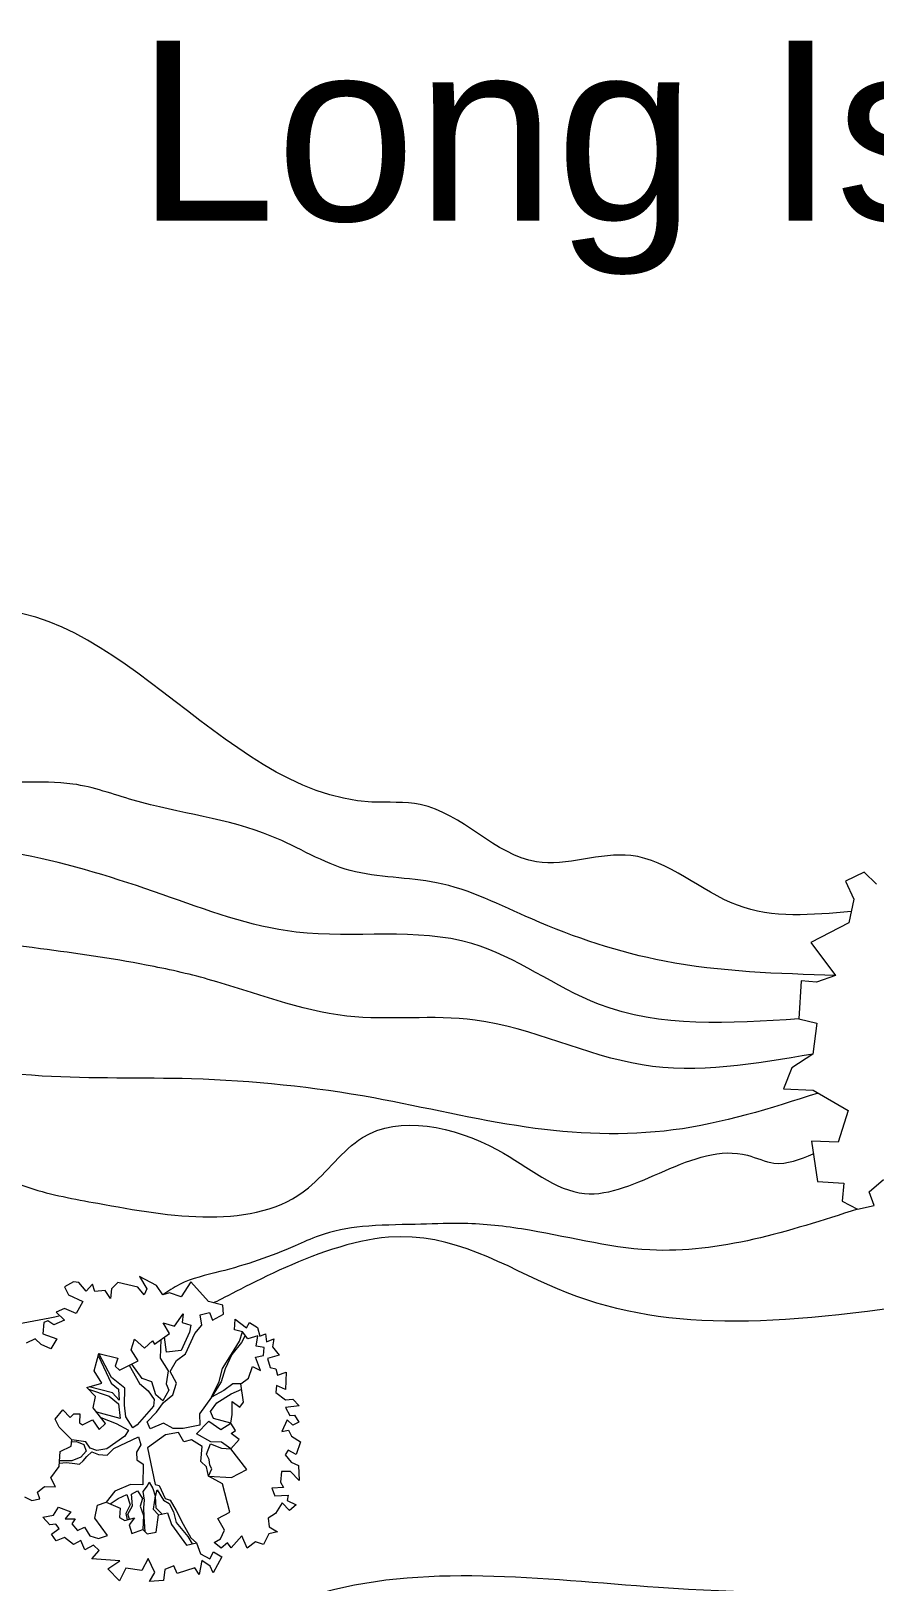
# Model space of a CAD drawing. Header units: inches. Extents: x 0 to 4169, y -2 to 2776.
# Drawn here: x 1382 to 1935, y 1321 to 2338 of the extents above; entities that cross this region are included whole.
import ezdxf

# ---------------------------------------------------------------- set-up
doc = ezdxf.new("R2010")
doc.units = ezdxf.units.IN
doc.header["$MEASUREMENT"] = 0
doc.layers.add('ceco.net 442 Smith House site plan', color=9, linetype='Continuous', lineweight=15)
doc.layers.add('ceco.net Smith House text', color=7, linetype='Continuous', lineweight=15)
doc.styles.add('ceco.net', font='arial.ttf', dxfattribs={"height": 300})

msp = doc.modelspace()

# ---------------------------------------------------------------- linework, layer by layer
at = {"layer": 'ceco.net 442 Smith House site plan'}
for p, q in [((1928, 1786.5), (1915.8, 1780.6)), ((1915.8, 1780.6), (1921.3, 1769)), ((1936.1, 1778.8), (1928, 1786.5)), ((1921.3, 1769), (1918, 1753.4)), ((1918, 1753.4), (1893.1, 1740.4)), ((1893.1, 1740.4), (1909.3, 1718.9)), ((1886.7, 1715.4), (1885.3, 1690.4)), ((1896.8, 1714.5), (1886.7, 1715.4)), ((1909.3, 1718.9), (1896.8, 1714.5)), ((1885.3, 1690.4), (1897.1, 1687.5)), ((1897.1, 1687.5), (1894.4, 1667.3)), ((1880.6, 1658.3), (1875.1, 1644.4)), ((1894.4, 1667.3), (1880.6, 1658.3)), ((1875.1, 1644.4), (1894.6, 1643.6)), ((1894.6, 1643.6), (1917.5, 1630.3)), ((1917.5, 1630.3), (1911, 1609.6)), ((1911, 1609.6), (1893.4, 1610.2)), ((1893.4, 1610.2), (1897.5, 1583.8)), ((1897.5, 1583.8), (1914.6, 1582.7)), ((1914.6, 1582.7), (1913.5, 1570.8)), ((1931.3, 1577), (1940.8, 1585)), ((1934.6, 1567.9), (1931.3, 1577)), ((1913.5, 1570.8), (1923.7, 1565.6)), ((1923.7, 1565.6), (1934.6, 1567.9)), ((1409.6, 1517.8), (1403.8, 1514.6)), ((1413.2, 1517.5), (1409.6, 1517.8)), ((1418, 1511.7), (1413.2, 1517.5)), ((1422, 1516.3), (1418, 1511.7)), ((1423.5, 1511.5), (1422, 1516.3)), ((1438.6, 1517.5), (1434.6, 1513.3)), ((1451.7, 1514.5), (1438.6, 1517.5)), ((1464, 1515.4), (1452.8, 1521.5)), ((1452.8, 1521.5), (1457.6, 1513.3)), ((1486.6, 1517.8), (1480.3, 1508.1)), ((1498.1, 1504.9), (1486.6, 1517.8)), ((1403.8, 1514.6), (1406.4, 1509.4)), ((1406.4, 1509.4), (1415.8, 1505)), ((1430.3, 1512.2), (1423.5, 1511.5)), ((1433.8, 1507), (1430.3, 1512.2)), ((1434.6, 1513.3), (1433.8, 1507)), ((1455.9, 1509.4), (1451.7, 1514.5)), ((1457.6, 1513.3), (1455.9, 1509.4)), ((1468.2, 1509.4), (1464, 1515.4)), ((1472.5, 1510.6), (1468.2, 1509.4)), ((1480.3, 1508.1), (1472.5, 1510.6)), ((1403.6, 1500.5), (1398.2, 1498.1)), ((1398.2, 1498.1), (1403.6, 1492.7)), ((1411.3, 1497.2), (1403.6, 1500.5)), ((1415.8, 1505), (1411.3, 1497.2)), ((1475.9, 1488.9), (1481.5, 1496.8)), ((1481.5, 1496.8), (1480.8, 1491.3)), ((1492.6, 1496.3), (1498.8, 1497.7)), ((1493.8, 1489.5), (1492.6, 1496.3)), ((1507.5, 1502.5), (1498.1, 1504.9)), ((1498.8, 1497.7), (1500.8, 1492.8)), ((1500.8, 1492.8), (1507.9, 1496.7)), ((1507.9, 1496.7), (1507.5, 1502.5)), ((1390.1, 1491.3), (1389.4, 1483.8)), ((1392.8, 1492.4), (1390.1, 1491.3)), ((1396.8, 1489.6), (1392.8, 1492.4)), ((1403.6, 1492.7), (1396.8, 1489.6)), ((1472.6, 1484), (1468.3, 1491.1)), ((1468.3, 1491.1), (1475.9, 1488.9)), ((1480.8, 1491.3), (1486.5, 1489.5)), ((1486.5, 1489.5), (1485.7, 1484.8)), ((1489.1, 1483.9), (1493.8, 1489.5)), ((1515.2, 1486.4), (1515.7, 1493.5)), ((1520.4, 1485.1), (1515.2, 1486.4)), ((1515.7, 1493.5), (1523.1, 1487.7)), ((1523.1, 1487.7), (1525, 1491.3)), ((1525, 1491.3), (1530.3, 1487.9)), ((1530.3, 1487.9), (1531.8, 1482.2)), ((1384.4, 1480.4), (1378.5, 1477.6)), ((1388.3, 1476.7), (1384.4, 1480.4)), ((1394.7, 1473.9), (1388.3, 1476.7)), ((1389.4, 1483.8), (1398.6, 1480.5)), ((1398.6, 1480.5), (1394.7, 1473.9)), ((1447.5, 1473.4), (1449.5, 1480.3)), ((1449.5, 1480.3), (1456.1, 1474.4)), ((1456.1, 1474.4), (1461.4, 1479.2)), ((1461.4, 1479.2), (1462.8, 1477.1)), ((1462.8, 1477.1), (1472.6, 1484)), ((1466.9, 1480), (1466.4, 1467.9)), ((1470.6, 1471.7), (1469.2, 1481.7)), ((1485.7, 1484.8), (1480.3, 1472.9)), ((1483, 1470.6), (1489.1, 1483.9)), ((1513.3, 1470.5), (1518.5, 1479)), ((1519.8, 1478), (1513.5, 1470.3)), ((1518.5, 1479), (1520.4, 1485.1)), ((1522.1, 1482.8), (1519.8, 1478)), ((1523.8, 1480.5), (1520.4, 1485.1)), ((1530.4, 1482.4), (1523.8, 1480.5)), ((1529.4, 1475.8), (1530.4, 1482.4)), ((1534.6, 1474.8), (1529.4, 1475.8)), ((1531.8, 1482.2), (1535.4, 1483.7)), ((1535.4, 1483.7), (1536.1, 1478.5)), ((1536.1, 1478.5), (1541, 1480.5)), ((1541, 1480.5), (1540, 1475.2)), ((1540, 1475.2), (1544.5, 1469.9)), ((1423.1, 1459.5), (1426.3, 1470.8)), ((1425.9, 1469.2), (1434.4, 1451.4)), ((1434.5, 1455.1), (1426.3, 1470.8)), ((1426.3, 1470.8), (1438.6, 1467.9)), ((1438.6, 1467.9), (1436.9, 1462.5)), ((1439.8, 1460), (1452, 1466)), ((1452, 1466), (1447.5, 1473.4)), ((1466.4, 1467.9), (1471.7, 1459.6)), ((1480.3, 1472.9), (1470.6, 1471.7)), ((1473, 1459), (1477.2, 1466.2)), ((1477.2, 1466.2), (1483, 1470.6)), ((1507.3, 1461), (1513.3, 1470.5)), ((1513.5, 1470.3), (1509.1, 1460.9)), ((1528.9, 1468.4), (1534.2, 1469.5)), ((1532.2, 1459.7), (1528.9, 1468.4)), ((1534.2, 1469.5), (1534.6, 1474.8)), ((1544.5, 1469.9), (1536.9, 1467.7)), ((1536.9, 1467.7), (1538.6, 1461.8)), ((1428.1, 1451.5), (1423.1, 1459.5)), ((1443.2, 1448.1), (1434.5, 1455.1)), ((1436.9, 1462.5), (1439.8, 1460)), ((1446.2, 1463.2), (1452.9, 1451.2)), ((1454.7, 1454.4), (1447.9, 1464)), ((1471.7, 1459.6), (1470.3, 1451)), ((1477.2, 1451.5), (1473, 1459)), ((1505, 1452.5), (1507.3, 1461)), ((1509.1, 1460.9), (1506.5, 1452.2)), ((1519.3, 1451), (1524.4, 1454.8)), ((1524.4, 1454.8), (1527, 1462.4)), ((1527, 1462.4), (1532.2, 1459.7)), ((1538.6, 1461.8), (1542.3, 1460.8)), ((1542.3, 1460.8), (1543.3, 1456.7)), ((1543.3, 1456.7), (1549, 1458.6)), ((1549, 1458.6), (1548.7, 1447.3)), ((1418.3, 1448.6), (1428.1, 1451.5)), ((1424, 1442.7), (1418.3, 1448.6)), ((1419.4, 1447.4), (1432.9, 1442.8)), ((1435.1, 1445), (1419.9, 1449.1)), ((1434.4, 1451.4), (1439.2, 1447.6)), ((1439.6, 1440.2), (1435.1, 1445)), ((1439.2, 1447.6), (1439.6, 1440.2)), ((1443.1, 1437), (1443.2, 1448.1)), ((1452.9, 1451.2), (1458.5, 1446.5)), ((1461, 1452.3), (1454.7, 1454.4)), ((1458.5, 1446.5), (1462.4, 1440.8)), ((1463.6, 1443.8), (1461, 1452.3)), ((1472.1, 1446.8), (1468.1, 1439.8)), ((1470.3, 1451), (1472.1, 1446.8)), ((1474.7, 1443.7), (1477.2, 1451.5)), ((1500, 1442.3), (1505, 1452.5)), ((1506.5, 1452.2), (1500, 1442.3)), ((1508.2, 1446.7), (1500, 1442.3)), ((1514, 1451.1), (1508.2, 1446.7)), ((1512.9, 1444.5), (1519.9, 1447.5)), ((1519.3, 1451), (1514, 1451.1)), ((1521.1, 1439), (1519.3, 1451)), ((1542.7, 1450), (1542.2, 1445.2)), ((1542.2, 1445.2), (1548.5, 1440.6)), ((1548.7, 1447.3), (1542.7, 1450)), ((1422.4, 1435.3), (1424, 1442.7)), ((1430.6, 1424.9), (1422.4, 1435.3)), ((1432.9, 1442.8), (1439.2, 1437.8)), ((1439.2, 1437.8), (1440.1, 1428.3)), ((1443.8, 1429.3), (1443.1, 1437)), ((1462, 1436.4), (1451.3, 1424.2)), ((1462.4, 1440.8), (1462, 1436.4)), ((1468.1, 1439.8), (1463.6, 1443.8)), ((1464.1, 1432.4), (1468.7, 1438.7)), ((1468.7, 1438.7), (1474.7, 1443.7)), ((1500, 1442.3), (1492.3, 1431.4)), ((1499.4, 1432.8), (1503.5, 1438.6)), ((1503.5, 1438.6), (1512.9, 1444.5)), ((1513.7, 1430.8), (1513.6, 1439.3)), ((1513.6, 1439.3), (1518.6, 1435.7)), ((1518.6, 1435.7), (1521.1, 1439)), ((1548.5, 1440.6), (1553.4, 1441)), ((1557.5, 1436.6), (1548.7, 1435.4)), ((1548.7, 1435.4), (1551.4, 1430.3)), ((1553.4, 1441), (1557.5, 1436.6)), ((1397.5, 1427.9), (1402.7, 1433.9)), ((1400.3, 1422.6), (1397.5, 1427.9)), ((1402.7, 1433.9), (1407.3, 1428.8)), ((1407.3, 1428.8), (1409.8, 1431.3)), ((1409.8, 1431.3), (1413.8, 1431.4)), ((1413.8, 1431.4), (1413.5, 1425.4)), ((1413.5, 1425.4), (1415.4, 1424.1)), ((1415.4, 1424.1), (1422.1, 1427.3)), ((1422.1, 1427.3), (1426.5, 1421.1)), ((1440.1, 1428.3), (1424.8, 1432.3)), ((1426.5, 1421.1), (1430.6, 1424.9)), ((1427.5, 1428.9), (1437.6, 1425)), ((1437.6, 1425), (1445.6, 1420.7)), ((1448.5, 1422.2), (1443.8, 1429.3)), ((1458, 1426), (1464.1, 1432.4)), ((1459.8, 1421.4), (1458, 1426)), ((1468.6, 1425.1), (1459.8, 1421.4)), ((1475, 1421.8), (1468.6, 1425.1)), ((1490.2, 1418.2), (1498.4, 1426.6)), ((1492.3, 1431.4), (1492.5, 1423.8)), ((1498.4, 1426.6), (1506.3, 1421)), ((1501.4, 1428.3), (1499.4, 1432.8)), ((1512.7, 1425.1), (1501.4, 1428.3)), ((1506.3, 1421), (1512.7, 1425.1)), ((1512.7, 1425.1), (1513.7, 1430.8)), ((1515.9, 1420.3), (1512.7, 1425.1)), ((1549.7, 1427.3), (1546.2, 1419.8)), ((1553.4, 1423.8), (1549.7, 1427.3)), ((1551.4, 1430.3), (1554.5, 1430.4)), ((1557.4, 1425.9), (1553.4, 1423.8)), ((1554.5, 1430.4), (1557.4, 1425.9)), ((1408.5, 1414.2), (1400.3, 1422.6)), ((1408.1, 1410.2), (1408.5, 1414.2)), ((1417.7, 1412.9), (1408.5, 1414.2)), ((1443.3, 1416.6), (1431.4, 1408.4)), ((1436.1, 1408.6), (1452.2, 1416.3)), ((1445.6, 1420.7), (1443.3, 1416.6)), ((1451.3, 1424.2), (1448.5, 1422.2)), ((1452.2, 1416.3), (1453.7, 1411)), ((1469.9, 1417.6), (1458.2, 1409.1)), ((1478.5, 1419), (1469.9, 1417.6)), ((1481.6, 1421.6), (1475, 1421.8)), ((1482, 1412.9), (1478.5, 1419)), ((1492.5, 1423.8), (1481.6, 1421.6)), ((1487, 1414.2), (1482, 1412.9)), ((1494, 1409.8), (1487, 1414.2)), ((1499.6, 1412.9), (1490.2, 1418.2)), ((1512.8, 1408.3), (1518.2, 1414.5)), ((1513, 1418.4), (1515.9, 1420.3)), ((1518.2, 1414.5), (1513, 1418.4)), ((1546.2, 1419.8), (1550.5, 1420.5)), ((1550.5, 1420.5), (1552.6, 1416.6)), ((1552.6, 1416.6), (1558.5, 1412.9)), ((1400.2, 1396.7), (1400.9, 1406.7)), ((1400.9, 1406.7), (1408.1, 1410.2)), ((1408.4, 1412.9), (1411.5, 1413.1)), ((1411.5, 1413.1), (1416.4, 1411.1)), ((1417.8, 1406.9), (1414.3, 1402.8)), ((1416.4, 1411.1), (1417.8, 1406.9)), ((1420.5, 1408.7), (1417.7, 1412.9)), ((1418.4, 1403.3), (1421.6, 1406.3)), ((1425, 1407.2), (1420.5, 1408.7)), ((1421.6, 1406.3), (1425.9, 1404.6)), ((1431.4, 1408.4), (1425, 1407.2)), ((1425.9, 1404.6), (1431.6, 1404.1)), ((1431.6, 1404.1), (1436.1, 1408.6)), ((1453.7, 1411), (1450.8, 1406.2)), ((1450.8, 1406.2), (1451.2, 1401.2)), ((1458.2, 1409.1), (1461.1, 1394.3)), ((1493.1, 1400.1), (1494, 1409.8)), ((1496.9, 1404.9), (1499.5, 1411.6)), ((1498.5, 1401.4), (1496.9, 1404.9)), ((1499.5, 1411.6), (1506.6, 1408.9)), ((1506.7, 1412.7), (1499.6, 1412.9)), ((1506.6, 1408.9), (1512.8, 1408.3)), ((1512.8, 1408.3), (1506.7, 1412.7)), ((1523.2, 1394.9), (1512.8, 1408.3)), ((1550.4, 1407.4), (1548.3, 1404.4)), ((1548.3, 1404.4), (1552.4, 1399.6)), ((1555.5, 1404.7), (1550.4, 1407.4)), ((1558.5, 1412.9), (1555.5, 1404.7)), ((1394.8, 1389.4), (1400.2, 1396.7)), ((1400.3, 1398.9), (1404.9, 1399.4)), ((1408.6, 1400.4), (1400.4, 1400.5)), ((1404.9, 1399.4), (1410.4, 1398.7)), ((1414.3, 1402.8), (1408.6, 1400.4)), ((1410.4, 1398.7), (1413.5, 1398.4)), ((1413.5, 1398.4), (1415.9, 1400.4)), ((1415.9, 1400.4), (1418.4, 1403.3)), ((1451.2, 1401.2), (1455.2, 1398.4)), ((1455.2, 1398.4), (1455.1, 1384.8)), ((1461.1, 1394.3), (1463.1, 1385)), ((1496.8, 1396.6), (1493.1, 1400.1)), ((1498.2, 1390.5), (1496.8, 1396.6)), ((1498.2, 1390.5), (1500.4, 1395.2)), ((1498.9, 1397.6), (1498.5, 1401.4)), ((1500.4, 1395.2), (1498.9, 1397.6)), ((1513.3, 1389.6), (1523.2, 1394.9)), ((1552.4, 1399.6), (1557.1, 1397.4)), ((1557.1, 1397.4), (1557.5, 1387.6)), ((1386, 1379.9), (1390.5, 1383.7)), ((1390.5, 1383.7), (1397.7, 1383.5)), ((1397.7, 1383.5), (1394.8, 1389.4)), ((1446.9, 1384.9), (1436.6, 1380.5)), ((1455.1, 1384.8), (1446.9, 1384.9)), ((1455.2, 1380.3), (1458.2, 1384.1)), ((1458.2, 1384.1), (1459.3, 1386.6)), ((1459.3, 1386.6), (1461.6, 1382.4)), ((1463.1, 1385), (1465.8, 1384.3)), ((1465.8, 1384.3), (1469.7, 1375.7)), ((1507.4, 1385.4), (1498.2, 1390.5)), ((1498.2, 1390.5), (1513.3, 1389.6)), ((1512.1, 1366.9), (1507.4, 1385.4)), ((1546, 1393.5), (1545.4, 1386.4)), ((1545.4, 1386.4), (1547.3, 1383.1)), ((1551.8, 1393.4), (1546, 1393.5)), ((1557.5, 1387.6), (1551.8, 1393.4)), ((1377.4, 1376.9), (1382.3, 1374.4)), ((1382.3, 1374.4), (1387.6, 1375.5)), ((1387.6, 1375.5), (1386, 1379.9)), ((1436.6, 1380.5), (1431.1, 1373.4)), ((1433.7, 1372.2), (1438.9, 1375.8)), ((1438.9, 1375.8), (1444.5, 1378.4)), ((1444.5, 1378.4), (1446.8, 1371.7)), ((1447.6, 1378.6), (1451.6, 1380.7)), ((1448.3, 1370.9), (1447.6, 1378.6)), ((1451.6, 1380.7), (1454.9, 1375.7)), ((1454.9, 1375.7), (1453.4, 1370.7)), ((1456.2, 1374.7), (1455.2, 1380.3)), ((1455.7, 1369.8), (1456.2, 1374.7)), ((1461.6, 1382.4), (1463.1, 1377.6)), ((1463.1, 1377.6), (1461.9, 1368.8)), ((1463.3, 1377.4), (1464.4, 1381.5)), ((1463.8, 1369.5), (1463.3, 1377.4)), ((1464.4, 1381.5), (1468.5, 1374.7)), ((1468.5, 1374.7), (1472.3, 1372.5)), ((1469.7, 1375.7), (1472.9, 1374.7)), ((1472.9, 1374.7), (1477, 1367.9)), ((1547.3, 1383.1), (1539.7, 1382.5)), ((1539.7, 1382.5), (1541.7, 1377.6)), ((1541.7, 1377.6), (1550.4, 1377.9)), ((1550.4, 1377.9), (1549.6, 1374.4)), ((1549.6, 1374.4), (1555.6, 1371.7)), ((1389.4, 1363.5), (1396.4, 1364.9)), ((1394, 1358.4), (1389.4, 1363.5)), ((1396.4, 1364.9), (1399.8, 1370.2)), ((1399.8, 1370.2), (1407.8, 1367)), ((1407.8, 1367), (1404.2, 1362.4)), ((1423.5, 1362.9), (1425.3, 1371.4)), ((1425.3, 1371.4), (1431.1, 1373.4)), ((1431.1, 1373.4), (1440.1, 1369.4)), ((1440.1, 1369.4), (1439.8, 1363.4)), ((1439.8, 1363.4), (1443.2, 1361.3)), ((1446.8, 1371.7), (1443.8, 1366)), ((1443.8, 1366), (1444.7, 1361.7)), ((1445.3, 1365.6), (1448.3, 1370.9)), ((1446.4, 1362.2), (1445.3, 1365.6)), ((1453.4, 1370.7), (1455.5, 1364.7)), ((1455.5, 1364.7), (1455.1, 1355.4)), ((1455.9, 1363.8), (1455.7, 1369.8)), ((1456.5, 1354), (1455.9, 1363.8)), ((1461.9, 1368.8), (1465.4, 1365.1)), ((1467.7, 1365.6), (1463.8, 1369.5)), ((1463.9, 1353.7), (1465.4, 1365.1)), ((1465.4, 1365.1), (1471.3, 1366.4)), ((1471.3, 1366.4), (1473.9, 1358.8)), ((1472.3, 1372.5), (1475.1, 1367.1)), ((1475.1, 1367.1), (1476.9, 1360.1)), ((1477, 1367.9), (1481.5, 1359)), ((1504.2, 1362.7), (1512.1, 1366.9)), ((1542, 1366), (1537.2, 1362.9)), ((1546.4, 1372.9), (1542, 1366)), ((1551.3, 1368), (1546.4, 1372.9)), ((1555.6, 1371.7), (1551.3, 1368)), ((1398.1, 1359), (1394, 1358.4)), ((1395.1, 1352.3), (1400.1, 1356.1)), ((1400.1, 1356.1), (1398.1, 1359)), ((1404.2, 1362.4), (1410.7, 1362.5)), ((1410.7, 1362.5), (1408.6, 1359.1)), ((1408.6, 1359.1), (1412.2, 1354.8)), ((1412.2, 1354.8), (1416.9, 1357)), ((1416.9, 1357), (1420.2, 1351.2)), ((1431.8, 1351.4), (1423.5, 1362.9)), ((1443.2, 1361.3), (1449.6, 1363)), ((1449.6, 1363), (1446, 1358.4)), ((1446, 1358.4), (1447.8, 1352.9)), ((1447.8, 1352.9), (1455.1, 1355.4)), ((1455.1, 1355.4), (1457.8, 1352.7)), ((1457.8, 1352.7), (1463.9, 1353.7)), ((1473.9, 1358.8), (1483.6, 1345.2)), ((1476.9, 1360.1), (1484.6, 1350.9)), ((1481.5, 1359), (1486.5, 1350)), ((1508.6, 1355), (1504.2, 1362.7)), ((1505.9, 1349.4), (1508.6, 1355)), ((1537.2, 1362.9), (1537.8, 1357.2)), ((1543.3, 1354), (1537.6, 1352.6)), ((1537.8, 1357.2), (1543.3, 1354)), ((1398.2, 1348), (1395.1, 1352.3)), ((1403.8, 1350.2), (1398.2, 1348)), ((1409.6, 1345.7), (1403.8, 1350.2)), ((1414.3, 1348.3), (1409.6, 1345.7)), ((1417.1, 1342.1), (1414.3, 1348.3)), ((1422.7, 1345.1), (1417.1, 1342.1)), ((1420.2, 1351.2), (1426, 1349.5)), ((1426.4, 1341.7), (1422.7, 1345.1)), ((1426, 1349.5), (1431.8, 1351.4)), ((1483.6, 1345.2), (1490.2, 1346.6)), ((1484.6, 1350.9), (1487.5, 1346)), ((1486.5, 1350), (1490.2, 1346.6)), ((1490.2, 1346.6), (1492.9, 1339.4)), ((1501.9, 1346.9), (1505.9, 1349.4)), ((1506.4, 1343.3), (1501.9, 1346.9)), ((1510.5, 1346.8), (1506.4, 1343.3)), ((1512.9, 1343.4), (1510.5, 1346.8)), ((1519.9, 1351.3), (1512.9, 1343.4)), ((1523.4, 1343.1), (1519.9, 1351.3)), ((1528.9, 1347.3), (1523.4, 1343.1)), ((1534.1, 1345.5), (1528.9, 1347.3)), ((1537.6, 1352.6), (1534.1, 1345.5)), ((1421.7, 1336.1), (1426.4, 1341.7)), ((1439.9, 1334.9), (1421.7, 1336.1)), ((1432, 1329.6), (1439.9, 1334.9)), ((1458.5, 1336.5), (1454.5, 1328.6)), ((1463, 1327.2), (1458.5, 1336.5)), ((1493.7, 1335.1), (1491.9, 1325.9)), ((1492.9, 1339.4), (1498.9, 1336.2)), ((1499.1, 1331.5), (1493.7, 1335.1)), ((1498.9, 1336.2), (1501.5, 1340.9)), ((1506.8, 1337.5), (1501.2, 1327.1)), ((1501.5, 1340.9), (1506.8, 1337.5)), ((1439.8, 1321.7), (1432, 1329.6)), ((1443.9, 1330), (1439.8, 1321.7)), ((1454.5, 1328.6), (1443.9, 1330)), ((1459.4, 1321.3), (1463, 1327.2)), ((1469.5, 1329.3), (1468.6, 1322)), ((1475.3, 1331.7), (1469.5, 1329.3)), ((1477.5, 1326.6), (1475.3, 1331.7)), ((1489.2, 1330.2), (1477.5, 1326.6)), ((1491.9, 1325.9), (1489.2, 1330.2)), ((1501.2, 1327.1), (1499.1, 1331.5)), ((1468.6, 1322), (1459.4, 1321.3))]:
    msp.add_line(p, q, dxfattribs=at)
for points in [[(1919.6, 1760.8), (1844.9, 1764.9), (1775, 1797.5), (1713.1, 1793.4), (1637, 1831), (1605.2, 1832.6), (1331.1, 1956.3), (1284, 1947.5), (1235.2, 1977.6), (1162.8, 1987.4), (1087.3, 2024.1)], [(1909.3, 1718.9), (1797.1, 1728.2), (1710.1, 1755.9), (1647.7, 1779.7), (1591.1, 1787.7), (1539.7, 1810.1), (1448.8, 1833.8), (1409.2, 1844.4), (1345.6, 1849.7), (1303.4, 1873.4), (1201.9, 1890.6), (1150.5, 1903.7), (1112.8, 1915.9)], [(0, 1592.8), (26.5, 1624.5), (80.8, 1699.2), (130.3, 1713.5), (159.7, 1776.2), (200.1, 1838.6), (245.3, 1850.7), (337.6, 1837.6), (361.8, 1850.8), (469.7, 1869.7), (633, 1818.2), (746.1, 1726.1), (837.9, 1675.7), (1016.6, 1637.5), (1058.4, 1651.2), (1220.7, 1599.2), (1268.9, 1602), (1329.6, 1598), (1380.9, 1579.5), (1425.5, 1569.4), (1563.6, 1579.5), (1599, 1612.5), (1687.6, 1604.4), (1744.7, 1575.8), (1851.6, 1600.9), (1868.9, 1595.8), (1894.7, 1601.8)], [(1885.3, 1690.4), (1753.9, 1700.1), (1670.8, 1739.8), (1555.6, 1747.3), (1467.7, 1772), (1280.8, 1804.1), (1159.9, 1813.6), (1113.1, 1847.1), (1084.6, 1835.3)], [(1400.9, 1495.5), (1345.4, 1487.4), (1311.2, 1488.6), (1264.2, 1488.4), (1226.5, 1481.1), (1199.1, 1470.2), (1160.9, 1468.5), (1130.1, 1473.8), (1104.7, 1478.1), (1071.8, 1481.8), (996.4, 1503.7), (961.7, 1520.8), (943.9, 1536.7), (886.9, 1569), (848.2, 1580), (768.5, 1621.1), (726.8, 1643), (711.7, 1644.2), (656.9, 1676.5), (621.7, 1718.5), (583.8, 1759), (542.9, 1808.4), (514.8, 1822.5), (460.8, 1838.1), (398.5, 1829.8), (313.8, 1798.8), (277.9, 1800.6), (232.7, 1828.8), (190, 1794), (183, 1758.1), (127.5, 1670.7), (85.7, 1619.3), (50, 1562.5), (0, 1522.7)], [(1894.4, 1667.3), (1782.4, 1660.2), (1672.9, 1689.6), (1588.8, 1692.2), (1498, 1716.3), (1457.3, 1725.7), (1387.9, 1736.4), (1299.7, 1741.7), (1203.6, 1732.4), (1128.9, 1749.8), (1095.5, 1768.5), (1071.5, 1799.2), (1068.2, 1792.6)], [(1923.7, 1565.6), (1787.6, 1538.8), (1703.4, 1552.6), (1663.1, 1556.2), (1633.7, 1555.6), (1599, 1554.1), (1570.6, 1548.1), (1554.9, 1541.5), (1505.6, 1524.6), (1479, 1516.1), (1468.2, 1509.4)], [(2103.3, 1318.2), (1793.2, 1317.4), (1566.6, 1312.2), (1444.6, 1268.9), (1244, 1262), (1154, 1208.3), (1013.9, 1080.2), (948.2, 997.1), (873.5, 967.1)]]:
    msp.add_spline(points, degree=3, dxfattribs=at)
at = {"layer": 'ceco.net 442 Smith House site plan', "end_tangent": (-0.02936, 0.026229)}
msp.add_spline([(1897.9, 1641.7), (1802.9, 1617.5), (1706.3, 1619.4), (1606.5, 1638.5), (1487, 1651), (1389.1, 1652.9), (1276.3, 1669.1), (1207.5, 1680.6), (1108.1, 1691.1), (1069.8, 1723.7)], degree=3, dxfattribs=at)
at = {"layer": 'ceco.net 442 Smith House site plan'}
msp.add_open_spline([(1980.6, 1505.7), (1866.6, 1488), (1759.3, 1482.7), (1621.4, 1575.8), (1510.5, 1507.4), (1501.2, 1504.1)], degree=3, knots=[0, 0, 0, 0, 59.743432, 89.829802, 123.206741, 123.206741, 123.206741, 123.206741], dxfattribs=at)

# ---------------------------------------------------------------- texts
at = {"layer": 'ceco.net Smith House text', "ltscale": 30, "insert": (1450.5, 2332.1), "char_height": 118.11, "width": 1417.053, "attachment_point": 1, "style": 'ceco.net'}
msp.add_mtext('Long Island Sound', dxfattribs=at)

doc.saveas('drawing.dxf')
